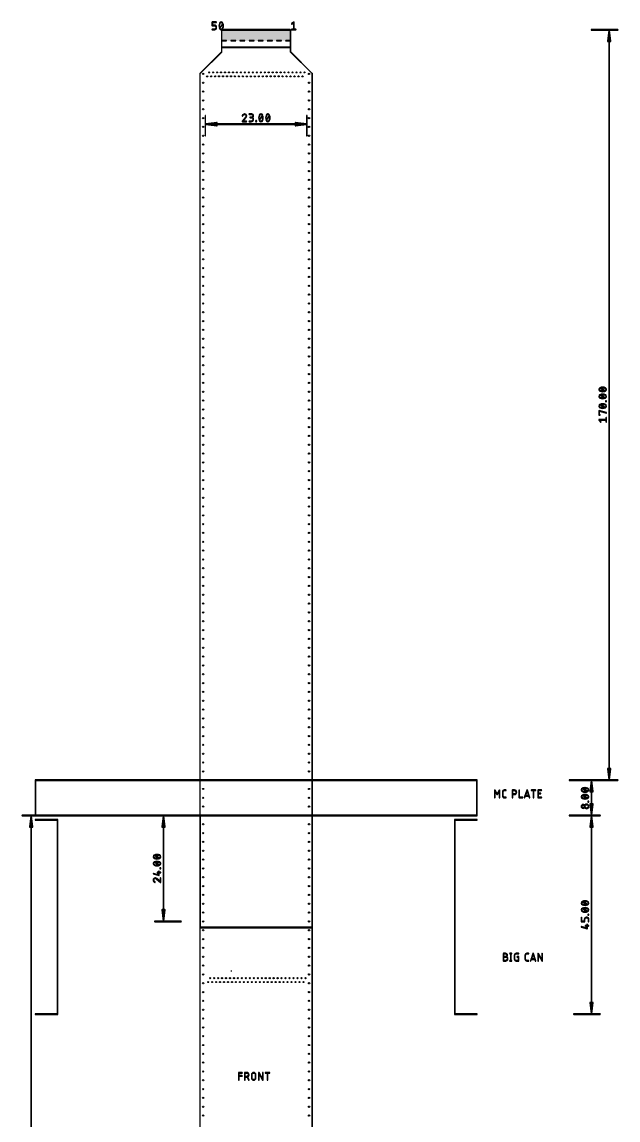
# Model space of a CAD drawing. Extents: x -53 to 82, y -45 to 580.
# Drawn here: x -53.1 to 82, y 331 to 579.8 of the extents above; entities that cross this region are included whole.
import ezdxf

# ---------------------------------------------------------------- set-up
doc = ezdxf.new("R2010")
doc.units = 0
doc.header["$MEASUREMENT"] = 0
doc.layers.get('0').update_dxf_attribs({"linetype": 'CONTINUOUS'})
for name, color, linetype in [('19', 53, 'CONTINUOUS'), ('20', 31, 'CONTINUOUS'), ('23', 53, 'CONTINUOUS'), ('29', 253, 'CONTINUOUS'), ('44', 253, 'CONTINUOUS'), ('49', 253, 'CONTINUOUS')]:
    doc.layers.add(name, color=color, linetype=linetype)

# ---------------------------------------------------------------- blocks, each defined once
blk = doc.blocks.new('RECT')
blk.add_solid([(-0.5, -0.5), (0.5, -0.5), (-0.5, 0.5), (0.5, 0.5)])

msp = doc.modelspace()

# ---------------------------------------------------------------- linework, layer by layer
at = {"layer": '19'}
msp.add_line((-5.625, 364.9), (-5.625, 364.65), dxfattribs=at)
at = {"layer": '20'}
for points in [[(-7.7641, 577.8641), (-7.6641, 577.9641, 1), (-7.7359, 578.0359), (-7.8359, 577.9359, 1)], [(-7.7, 577.8892, 1), (-7.7, 577.9908, 0.4142), (-7.8508, 577.84, 1), (-7.7492, 577.84, -0.4142)], [(-7.7492, 573), (-7.7492, 577.9, 1), (-7.8508, 577.9), (-7.8508, 573, 1)], [(-7.7492, 574.04), (-7.7492, 577.84, 1), (-7.8508, 577.84), (-7.8508, 574.04, 1)], [(-7.7, 577.9492), (7.7, 577.9492, 1), (7.7, 578.0508), (-7.7, 578.0508, 1)], [(-7.7, 577.8892), (7.7, 577.8892, 1), (7.7, 577.9908), (-7.7, 577.9908, 1)], [(7.6641, 577.9641), (7.7641, 577.8641, 1), (7.8359, 577.9359), (7.7359, 578.0359, 1)], [(7.7492, 577.84, 1), (7.8508, 577.84, 0.4142), (7.7, 577.9908, 1), (7.7, 577.8892, -0.4142)], [(7.7492, 577.9), (7.7492, 573, 1), (7.8508, 573), (7.8508, 577.9, 1)], [(7.7492, 577.84), (7.7492, 574.04, 1), (7.8508, 574.04), (7.8508, 577.84, 1)], [(-7.8359, 573.0359), (-12.7359, 568.1359, 1), (-12.6641, 568.0641), (-7.7641, 572.9641, 1)], [(7.7641, 572.9641), (12.6641, 568.0641, 1), (12.7359, 568.1359), (7.8359, 573.0359, 1)], [(-12.6492, 43), (-12.6492, 568.1, 1), (-12.7508, 568.1), (-12.7508, 43, 1)], [(12.6492, 568.1), (12.6492, 43, 1), (12.7508, 43), (12.7508, 568.1, 1)]]:
    msp.add_lwpolyline(points, format="xyb", close=True, dxfattribs=at)
at = {"layer": '23'}
msp.add_point((0, 577.94), dxfattribs=at)
at = {"layer": '44'}
for centre, radius in [((-12, 568), 0.15), ((-11.1, 567.45), 0.125), ((-10.65, 568.35), 0.125), ((-10.2, 567.45), 0.125), ((-9.75, 568.35), 0.125), ((-9.3, 567.45), 0.125), ((-8.85, 568.35), 0.125), ((-8.4, 567.45), 0.125), ((-7.95, 568.35), 0.125), ((-7.5, 567.45), 0.125), ((-7.05, 568.35), 0.125), ((-6.6, 567.45), 0.125), ((-6.15, 568.35), 0.125), ((-5.7, 567.45), 0.125), ((-5.25, 568.35), 0.125), ((-4.8, 567.45), 0.125), ((-4.35, 568.35), 0.125), ((-3.9, 567.45), 0.125), ((-3.45, 568.35), 0.125), ((-3, 567.45), 0.125), ((-2.55, 568.35), 0.125), ((-2.1, 567.45), 0.125), ((-1.65, 568.35), 0.125), ((-1.2, 567.45), 0.125), ((-0.75, 568.35), 0.125), ((-0.3, 567.45), 0.125), ((0.15, 568.35), 0.125), ((0.6, 567.45), 0.125), ((1.05, 568.35), 0.125), ((1.5, 567.45), 0.125), ((1.95, 568.35), 0.125), ((2.4, 567.45), 0.125), ((2.85, 568.35), 0.125), ((3.3, 567.45), 0.125), ((3.75, 568.35), 0.125), ((4.2, 567.45), 0.125), ((4.65, 568.35), 0.125), ((5.1, 567.45), 0.125), ((5.55, 568.35), 0.125), ((6, 567.45), 0.125), ((6.45, 568.35), 0.125), ((6.9, 567.45), 0.125), ((7.35, 568.35), 0.125), ((7.8, 567.45), 0.125), ((8.25, 568.35), 0.125), ((8.7, 567.45), 0.125), ((9.15, 568.35), 0.125), ((9.6, 567.45), 0.125), ((10.05, 568.35), 0.125), ((10.5, 567.45), 0.125), ((10.95, 568.35), 0.125), ((12, 568), 0.15), ((-12, 566), 0.15), ((12, 566), 0.15), ((-12, 564), 0.15), ((12, 564), 0.15), ((-12, 562), 0.15), ((-12, 560), 0.15), ((12, 562), 0.15), ((12, 560), 0.15), ((-12, 558), 0.15), ((12, 558), 0.15), ((-12, 556), 0.15), ((12, 556), 0.15), ((-12, 554), 0.15), ((12, 554), 0.15), ((-12, 552), 0.15), ((-12, 550), 0.15), ((12, 552), 0.15), ((12, 550), 0.15), ((-12, 548), 0.15), ((12, 548), 0.15), ((-12, 546), 0.15), ((12, 546), 0.15), ((-12, 544), 0.15), ((12, 544), 0.15), ((-12, 542), 0.15), ((-12, 540), 0.15), ((12, 542), 0.15), ((12, 540), 0.15), ((-12, 538), 0.15), ((12, 538), 0.15), ((-12, 536), 0.15), ((12, 536), 0.15), ((-12, 534), 0.15), ((12, 534), 0.15), ((-12, 532), 0.15), ((-12, 530), 0.15), ((12, 532), 0.15), ((12, 530), 0.15), ((-12, 528), 0.15), ((12, 528), 0.15), ((-12, 526), 0.15), ((12, 526), 0.15), ((-12, 524), 0.15), ((12, 524), 0.15), ((-12, 522), 0.15), ((-12, 520), 0.15), ((12, 522), 0.15), ((12, 520), 0.15), ((-12, 518), 0.15), ((12, 518), 0.15), ((-12, 516), 0.15), ((12, 516), 0.15), ((-12, 514), 0.15), ((12, 514), 0.15), ((-12, 512), 0.15), ((-12, 510), 0.15), ((12, 512), 0.15), ((12, 510), 0.15), ((-12, 508), 0.15), ((12, 508), 0.15), ((-12, 506), 0.15), ((12, 506), 0.15), ((-12, 504), 0.15), ((12, 504), 0.15), ((-12, 502), 0.15), ((-12, 500), 0.15), ((12, 502), 0.15), ((12, 500), 0.15), ((-12, 498), 0.15), ((12, 498), 0.15), ((-12, 496), 0.15), ((12, 496), 0.15), ((-12, 494), 0.15), ((12, 494), 0.15), ((-12, 492), 0.15), ((-12, 490), 0.15), ((12, 492), 0.15), ((12, 490), 0.15), ((-12, 488), 0.15), ((12, 488), 0.15), ((-12, 486), 0.15), ((12, 486), 0.15), ((-12, 484), 0.15), ((12, 484), 0.15), ((-12, 482), 0.15), ((-12, 480), 0.15), ((12, 482), 0.15), ((12, 480), 0.15), ((-12, 478), 0.15), ((12, 478), 0.15), ((-12, 476), 0.15), ((12, 476), 0.15), ((-12, 474), 0.15), ((12, 474), 0.15), ((-12, 472), 0.15), ((12, 472), 0.15), ((-12, 470), 0.15), ((-12, 468), 0.15), ((12, 470), 0.15), ((12, 468), 0.15), ((-12, 466), 0.15), ((12, 466), 0.15), ((-12, 464), 0.15), ((12, 464), 0.15), ((-12, 462), 0.15), ((12, 462), 0.15), ((-12, 460), 0.15), ((-12, 458), 0.15), ((12, 460), 0.15), ((12, 458), 0.15), ((-12, 456), 0.15), ((12, 456), 0.15), ((-12, 454), 0.15), ((12, 454), 0.15), ((-12, 452), 0.15), ((12, 452), 0.15), ((-12, 450), 0.15), ((-12, 448), 0.15), ((12, 450), 0.15), ((12, 448), 0.15), ((-12, 446), 0.15), ((12, 446), 0.15), ((-12, 444), 0.15), ((12, 444), 0.15), ((-12, 442), 0.15), ((12, 442), 0.15), ((-12, 440), 0.15), ((-12, 438), 0.15), ((12, 440), 0.15), ((12, 438), 0.15), ((-12, 436), 0.15), ((12, 436), 0.15), ((-12, 434), 0.15), ((12, 434), 0.15), ((-12, 432), 0.15), ((12, 432), 0.15), ((-12, 430), 0.15), ((-12, 428), 0.15), ((12, 430), 0.15), ((12, 428), 0.15), ((-12, 426), 0.15), ((12, 426), 0.15), ((-12, 424), 0.15), ((12, 424), 0.15), ((-12, 422), 0.15), ((12, 422), 0.15), ((-12, 420), 0.15), ((-12, 418), 0.15), ((12, 420), 0.15), ((12, 418), 0.15), ((-12, 416), 0.15), ((12, 416), 0.15), ((-12, 414), 0.15), ((12, 414), 0.15), ((-12, 412), 0.15), ((12, 412), 0.15), ((-12, 410), 0.15), ((-12, 408), 0.15), ((12, 410), 0.15), ((12, 408), 0.15), ((-12, 406), 0.15), ((12, 406), 0.15), ((-12, 404), 0.15), ((12, 404), 0.15), ((-12, 402), 0.15), ((12, 402), 0.15), ((-12, 400), 0.15), ((-12, 398), 0.15), ((12, 400), 0.15), ((12, 398), 0.15), ((-12, 396), 0.15), ((12, 396), 0.15), ((-12, 394), 0.15), ((12, 394), 0.15), ((-12, 392), 0.15), ((12, 392), 0.15), ((-12, 390), 0.15), ((-12, 388), 0.15), ((12, 390), 0.15), ((12, 388), 0.15), ((-12, 386), 0.15), ((12, 386), 0.15), ((-12, 384), 0.15), ((12, 384), 0.15), ((-12, 382), 0.15), ((12, 382), 0.15), ((-12, 380), 0.15), ((-12, 378), 0.15), ((12, 380), 0.15), ((12, 378), 0.15), ((-12, 376), 0.15), ((12, 376), 0.15), ((-12, 374), 0.15), ((12, 374), 0.15), ((-12, 372), 0.15), ((12, 372), 0.15), ((-12, 370), 0.15), ((12, 370), 0.15), ((-12, 368), 0.15), ((-12, 366), 0.15), ((12, 368), 0.15), ((12, 366), 0.15), ((-12, 364), 0.15), ((-10.425, 363.15), 0.125), ((-9.525, 363.15), 0.125), ((-8.625, 363.15), 0.125), ((-7.725, 363.15), 0.125), ((-6.825, 363.15), 0.125), ((-5.925, 363.15), 0.125), ((-5.025, 363.15), 0.125), ((-4.125, 363.15), 0.125), ((-3.225, 363.15), 0.125), ((-2.325, 363.15), 0.125), ((-1.425, 363.15), 0.125), ((-0.525, 363.15), 0.125), ((0.375, 363.15), 0.125), ((1.275, 363.15), 0.125), ((2.175, 363.15), 0.125), ((3.075, 363.15), 0.125), ((3.975, 363.15), 0.125), ((4.875, 363.15), 0.125), ((5.775, 363.15), 0.125), ((6.675, 363.15), 0.125), ((7.575, 363.15), 0.125), ((8.475, 363.15), 0.125), ((9.375, 363.15), 0.125), ((10.275, 363.15), 0.125), ((11.175, 363.15), 0.125), ((12, 364), 0.15), ((-12, 362), 0.15), ((-10.875, 362.25), 0.125), ((-9.975, 362.25), 0.125), ((-9.075, 362.25), 0.125), ((-8.175, 362.25), 0.125), ((-7.275, 362.25), 0.125), ((-6.375, 362.25), 0.125), ((-5.475, 362.25), 0.125), ((-4.575, 362.25), 0.125), ((-3.675, 362.25), 0.125), ((-2.775, 362.25), 0.125), ((-1.875, 362.25), 0.125), ((-0.975, 362.25), 0.125), ((-0.075, 362.25), 0.125), ((0.825, 362.25), 0.125), ((1.725, 362.25), 0.125), ((2.625, 362.25), 0.125), ((3.525, 362.25), 0.125), ((4.425, 362.25), 0.125), ((5.325, 362.25), 0.125), ((6.225, 362.25), 0.125), ((7.125, 362.25), 0.125), ((8.025, 362.25), 0.125), ((8.925, 362.25), 0.125), ((9.825, 362.25), 0.125), ((10.725, 362.25), 0.125), ((12, 362), 0.15), ((-12, 360), 0.15), ((12, 360), 0.15), ((-12, 358), 0.15), ((-12, 356), 0.15), ((12, 358), 0.15), ((12, 356), 0.15), ((-12, 354), 0.15), ((12, 354), 0.15), ((-12, 352), 0.15), ((12, 352), 0.15), ((-12, 350), 0.15), ((12, 350), 0.15), ((-12, 348), 0.15), ((-12, 346), 0.15), ((12, 348), 0.15), ((12, 346), 0.15), ((-12, 344), 0.15), ((12, 344), 0.15), ((-12, 342), 0.15), ((12, 342), 0.15), ((-12, 340), 0.15), ((12, 340), 0.15), ((-12, 338), 0.15), ((-12, 336), 0.15), ((12, 338), 0.15), ((12, 336), 0.15), ((-12, 334), 0.15), ((12, 334), 0.15), ((-12, 332), 0.15), ((12, 332), 0.15)]:
    msp.add_circle(centre, radius, dxfattribs=at)
at = {"layer": '49'}
for points in [[(-9.8476, 578.9793), (-9.8476, 579.7018, 1), (-10, 579.7018), (-10, 578.9793, 1)], [(-9.9238, 579.6256), (-9.0207, 579.6256, 1), (-9.0207, 579.778), (-9.9238, 579.778, 1)], [(-7.9091, 579.6256, 1), (-7.9091, 579.778, 0.3205), (-8.2973, 579.5007, 1), (-8.1531, 579.4513, -0.3205)], [(-7.6651, 579.4513, 1), (-7.521, 579.5007, 0.3205), (-7.9091, 579.778, 1), (-7.9091, 579.6256, -0.3205)], [(8.1238, 579.2811), (8.5754, 579.6423, 1), (8.4802, 579.7613), (8.0286, 579.4001, 1)], [(8.4516, 579.7018), (8.4516, 578.0762, 1), (8.604, 578.0762), (8.604, 579.7018, 1)], [(-9.3819, 579.0555), (-9.9238, 579.0555, 1), (-9.9238, 578.9031), (-9.3819, 578.9031, 1)], [(-9.9238, 578), (-9.3819, 578, 1), (-9.3819, 578.1524), (-9.9238, 578.1524, 1)], [(-9.0969, 578.6181, 1), (-8.9445, 578.6181, 0.4142), (-9.3819, 579.0555, 1), (-9.3819, 578.9031, -0.4142)], [(-9.3819, 578.1524, 1), (-9.3819, 578, 0.4142), (-8.9445, 578.4374, 1), (-9.0969, 578.4374, -0.4142)], [(-8.9445, 578.4374), (-8.9445, 578.6181, 1), (-9.0969, 578.6181), (-9.0969, 578.4374, 1)], [(-8.1567, 579.4426, 1), (-8.2937, 579.5094, 0.1139), (-8.4369, 578.889, 1), (-8.2845, 578.889, -0.1139)], [(-8.2845, 578.889, 1), (-8.4369, 578.889, 0.1139), (-8.2937, 578.2686, 1), (-8.1567, 578.3354, -0.1139)], [(-8.2109, 578.3898), (-7.4884, 579.293, 1), (-7.6074, 579.3882), (-8.3299, 578.485, 1)], [(-8.1531, 578.3267, 1), (-8.2973, 578.2773, 0.3205), (-7.9091, 578, 1), (-7.9091, 578.1524, -0.3205)], [(-7.9091, 578.1524, 1), (-7.9091, 578, 0.3205), (-7.521, 578.2773, 1), (-7.6651, 578.3267, -0.3205)], [(-7.5338, 578.889, 1), (-7.3814, 578.889, 0.1139), (-7.5245, 579.5094, 1), (-7.6615, 579.4426, -0.1139)], [(-7.6615, 578.3354, 1), (-7.5245, 578.2686, 0.1139), (-7.3814, 578.889, 1), (-7.5338, 578.889, -0.1139)], [(8.0762, 578), (8.9793, 578, 1), (8.9793, 578.1524), (8.0762, 578.1524, 1)], [(76, 577.935), (81.95, 577.935, 1), (81.95, 578.065), (76, 578.065, 1)], [(79.9355, 577.9431), (79.6163, 575.4081, 1), (79.7453, 575.3919), (80.0645, 577.9269, 1)], [(79.9353, 577.9416), (79.6753, 575.4066, 1), (79.8047, 575.3934), (80.0647, 577.9284, 1)], [(79.9351, 577.9383), (79.8051, 575.4033, 1), (79.9349, 575.3967), (80.0649, 577.9317, 1)], [(80.065, 408.065), (80.065, 577.935, 1), (79.935, 577.935), (79.935, 408.065, 1)], [(80.3837, 575.4081), (80.0645, 577.9431, 1), (79.9355, 577.9269), (80.2547, 575.3919, 1)], [(80.1949, 575.4033), (80.0649, 577.9383, 1), (79.9351, 577.9317), (80.0651, 575.3967, 1)], [(80.3247, 575.4066), (80.0647, 577.9416, 1), (79.9353, 577.9284), (80.1953, 575.3934, 1)], [(-7.8381, 576.04), (-7.8381, 575.54, 1), (-7.7619, 575.54), (-7.7619, 576.04, 1)], [(-6.725, 575.5781), (-7.8, 575.5781, 1), (-7.8, 575.5019), (-6.725, 575.5019, 1)], [(-4.65, 575.5781), (-5.725, 575.5781, 1), (-5.725, 575.5019), (-4.65, 575.5019, 1)], [(-2.575, 575.5781), (-3.65, 575.5781, 1), (-3.65, 575.5019), (-2.575, 575.5019, 1)], [(-0.5, 575.5781), (-1.575, 575.5781, 1), (-1.575, 575.5019), (-0.5, 575.5019, 1)], [(1.575, 575.5781), (0.5, 575.5781, 1), (0.5, 575.5019), (1.575, 575.5019, 1)], [(3.65, 575.5781), (2.575, 575.5781, 1), (2.575, 575.5019), (3.65, 575.5019, 1)], [(5.725, 575.5781), (4.65, 575.5781, 1), (4.65, 575.5019), (5.725, 575.5019, 1)], [(7.8, 575.5781), (6.725, 575.5781, 1), (6.725, 575.5019), (7.8, 575.5019, 1)], [(79.6808, 575.335), (80.3192, 575.335, 1), (80.3192, 575.465), (79.6808, 575.465, 1)], [(-7.8, 574.0019), (7.8, 574.0019, 1), (7.8, 574.0781), (-7.8, 574.0781, 1)], [(-11.435, 556), (-11.435, 558.55, 1), (-11.565, 558.55), (-11.565, 556, 1)], [(-2.6092, 558.8001, 1), (-2.6092, 558.9525, 0.3252), (-3.1784, 558.5385, 1), (-3.0334, 558.4916, -0.3252)], [(-2.3963, 558.2032), (-3.1639, 557.3001, 1), (-3.0478, 557.2013), (-2.2802, 558.1045, 1)], [(-3.1059, 557.1745), (-2.2028, 557.1745, 1), (-2.2028, 557.3269), (-3.1059, 557.3269, 1)], [(-2.279, 558.4699, 1), (-2.1266, 558.4699, 0.4142), (-2.6092, 558.9525, 1), (-2.6092, 558.8001, -0.4142)], [(-2.3908, 558.209, 1), (-2.2857, 558.0986, 0.2053), (-2.1266, 558.4699, 1), (-2.279, 558.4699, -0.2053)], [(-1.5428, 558.8001), (-1.0009, 558.8001, 1), (-1.0009, 558.9525), (-1.5428, 558.9525, 1)], [(-1.5428, 557.1745), (-1.0912, 557.1745, 1), (-1.0912, 557.3269), (-1.5428, 557.3269, 1)], [(-1.0009, 558.23), (-1.3621, 558.23, 1), (-1.3621, 558.0776), (-1.0009, 558.0776, 1)], [(-1.0912, 557.3269, 1), (-1.0912, 557.1745, 1), (-1.0912, 558.23, 1), (-1.0912, 558.0776, -1)], [(-1.0009, 558.23, 1), (-1.0009, 558.0776, 1), (-1.0009, 558.9525, 1), (-1.0009, 558.8001, -1)], [(0.034, 557.2507), (0.034, 557.341, 1), (-0.1184, 557.341), (-0.1184, 557.2507, 1)], [(-0.0422, 557.2648), (0.0481, 557.2648, 1), (0.0481, 557.4172), (-0.0422, 557.4172, 1)], [(0.0481, 557.3269), (-0.0422, 557.3269, 1), (-0.0422, 557.1745), (0.0481, 557.1745, 1)], [(-0.0281, 557.341), (-0.0281, 557.2507, 1), (0.1243, 557.2507), (0.1243, 557.341, 1)], [(0.8496, 558.6171, 1), (0.7126, 558.6839, 0.1139), (0.5694, 558.0635, 1), (0.7218, 558.0635, -0.1139)], [(0.7218, 558.0635, 1), (0.5694, 558.0635, 0.1139), (0.7126, 557.4431, 1), (0.8496, 557.5099, -0.1139)], [(0.7954, 557.5643), (1.5179, 558.4675, 1), (1.3989, 558.5627), (0.6764, 557.6595, 1)], [(1.0972, 558.8001, 1), (1.0972, 558.9525, 0.3205), (0.709, 558.6752, 1), (0.8532, 558.6258, -0.3205)], [(0.8532, 557.5012, 1), (0.709, 557.4518, 0.3205), (1.0972, 557.1745, 1), (1.0972, 557.3269, -0.3205)], [(1.3412, 558.6258, 1), (1.4853, 558.6752, 0.3205), (1.0972, 558.9525, 1), (1.0972, 558.8001, -0.3205)], [(1.0972, 557.3269, 1), (1.0972, 557.1745, 0.3205), (1.4853, 557.4518, 1), (1.3412, 557.5012, -0.3205)], [(1.4725, 558.0635, 1), (1.6249, 558.0635, 0.1139), (1.4818, 558.6839, 1), (1.3448, 558.6171, -0.1139)], [(1.3448, 557.5099, 1), (1.4818, 557.4431, 0.1139), (1.6249, 558.0635, 1), (1.4725, 558.0635, -0.1139)], [(2.4127, 558.6171, 1), (2.2757, 558.6839, 0.1139), (2.1325, 558.0635, 1), (2.2849, 558.0635, -0.1139)], [(2.2849, 558.0635, 1), (2.1325, 558.0635, 0.1139), (2.2757, 557.4431, 1), (2.4127, 557.5099, -0.1139)], [(2.3586, 557.5643), (3.081, 558.4675, 1), (2.962, 558.5627), (2.2395, 557.6595, 1)], [(2.6603, 558.8001, 1), (2.6603, 558.9525, 0.3205), (2.2721, 558.6752, 1), (2.4163, 558.6258, -0.3205)], [(2.4163, 557.5012, 1), (2.2721, 557.4518, 0.3205), (2.6603, 557.1745, 1), (2.6603, 557.3269, -0.3205)], [(2.9043, 558.6258, 1), (3.0485, 558.6752, 0.3205), (2.6603, 558.9525, 1), (2.6603, 558.8001, -0.3205)], [(2.6603, 557.3269, 1), (2.6603, 557.1745, 0.3205), (3.0485, 557.4518, 1), (2.9043, 557.5012, -0.3205)], [(3.0357, 558.0635, 1), (3.188, 558.0635, 0.1139), (3.0449, 558.6839, 1), (2.9079, 558.6171, -0.1139)], [(2.9079, 557.5099, 1), (3.0449, 557.4431, 0.1139), (3.188, 558.0635, 1), (3.0357, 558.0635, -0.1139)], [(11.565, 556), (11.565, 558.55, 1), (11.435, 558.55), (11.435, 556, 1)], [(-11.5508, 556), (-11.5508, 554, 1), (-11.4492, 554), (-11.4492, 556, 1)], [(-11.4269, 556.5355), (-8.8919, 556.8547, 1), (-8.9081, 556.9837), (-11.4431, 556.6645, 1)], [(-11.4284, 556.5353), (-8.8934, 556.7953, 1), (-8.9066, 556.9247), (-11.4416, 556.6647, 1)], [(-11.4317, 556.5351), (-8.8967, 556.6651, 1), (-8.9033, 556.7949), (-11.4383, 556.6649, 1)], [(-11.435, 556.535), (11.435, 556.535, 1), (11.435, 556.665), (-11.435, 556.665, 1)], [(-8.8919, 556.3453), (-11.4269, 556.6645, 1), (-11.4431, 556.5355), (-8.9081, 556.2163, 1)], [(-8.8967, 556.5349), (-11.4317, 556.6649, 1), (-11.4383, 556.5351), (-8.9033, 556.4051, 1)], [(-8.8934, 556.4047), (-11.4284, 556.6647, 1), (-11.4416, 556.5353), (-8.9066, 556.2753, 1)], [(-8.965, 556.9192), (-8.965, 556.2808, 1), (-8.835, 556.2808), (-8.835, 556.9192, 1)], [(11.4431, 556.6645), (8.9081, 556.9837, 1), (8.8919, 556.8547), (11.4269, 556.5355, 1)], [(8.835, 556.9192), (8.835, 556.2808, 1), (8.965, 556.2808), (8.965, 556.9192, 1)], [(11.4416, 556.6647), (8.9066, 556.9247, 1), (8.8934, 556.7953), (11.4284, 556.5353, 1)], [(11.4383, 556.6649), (8.9033, 556.7949, 1), (8.8967, 556.6651), (11.4317, 556.5351, 1)], [(8.9081, 556.2163), (11.4431, 556.5355, 1), (11.4269, 556.6645), (8.8919, 556.3453, 1)], [(8.9033, 556.4051), (11.4383, 556.5351, 1), (11.4317, 556.6649), (8.8967, 556.5349, 1)], [(8.9066, 556.2753), (11.4416, 556.5353, 1), (11.4284, 556.6647), (8.8934, 556.4047, 1)], [(11.4492, 556), (11.4492, 554, 1), (11.5508, 554), (11.5508, 556, 1)], [(77.9742, 496.7578, 1), (77.9248, 496.902, 0.3205), (77.6475, 496.5138, 1), (77.7999, 496.5138, -0.3205)], [(77.7999, 496.5138, 1), (77.6475, 496.5138, 0.3205), (77.9248, 496.1256, 1), (77.9742, 496.2698, -0.3205)], [(77.9742, 495.1947, 1), (77.9248, 495.3389, 0.3205), (77.6475, 494.9507, 1), (77.7999, 494.9507, -0.3205)], [(78.5365, 496.8892, 1), (78.5365, 497.0416, 0.1139), (77.9161, 496.8984, 1), (77.9829, 496.7614, -0.1139)], [(77.9829, 496.2662, 1), (77.9161, 496.1292, 0.1139), (78.5365, 495.9861, 1), (78.5365, 496.1385, -0.1139)], [(78.5365, 495.326, 1), (78.5365, 495.4784, 0.1139), (77.9161, 495.3353, 1), (77.9829, 495.1983, -0.1139)], [(79.0357, 496.2121), (78.1325, 496.9346, 1), (78.0373, 496.8156), (78.9405, 496.0931, 1)], [(79.0357, 494.6489), (78.1325, 495.3714, 1), (78.0373, 495.2524), (78.9405, 494.5299, 1)], [(79.0901, 496.7614, 1), (79.1569, 496.8984, 0.1139), (78.5365, 497.0416, 1), (78.5365, 496.8892, -0.1139)], [(78.5365, 496.1385, 1), (78.5365, 495.9861, 0.1139), (79.1569, 496.1292, 1), (79.0901, 496.2662, -0.1139)], [(79.0901, 495.1983, 1), (79.1569, 495.3353, 0.1139), (78.5365, 495.4784, 1), (78.5365, 495.326, -0.1139)], [(79.2731, 496.5138, 1), (79.4255, 496.5138, 0.3205), (79.1482, 496.902, 1), (79.0988, 496.7578, -0.3205)], [(79.0988, 496.2698, 1), (79.1482, 496.1256, 0.3205), (79.4255, 496.5138, 1), (79.2731, 496.5138, -0.3205)], [(79.2731, 494.9507, 1), (79.4255, 494.9507, 0.3205), (79.1482, 495.3389, 1), (79.0988, 495.1947, -0.3205)], [(77.7999, 494.9507, 1), (77.6475, 494.9507, 0.3205), (77.9248, 494.5625, 1), (77.9742, 494.7067, -0.3205)], [(77.9742, 493.0063, 1), (77.9248, 493.1505, 0.3205), (77.6475, 492.7623, 1), (77.7999, 492.7623, -0.3205)], [(77.7999, 492.7623, 1), (77.6475, 492.7623, 0.3205), (77.9248, 492.3741, 1), (77.9742, 492.5183, -0.3205)], [(77.9829, 494.7031, 1), (77.9161, 494.5661, 0.1139), (78.5365, 494.4229, 1), (78.5365, 494.5753, -0.1139)], [(78.5365, 493.1377, 1), (78.5365, 493.2901, 0.1139), (77.9161, 493.1469, 1), (77.9829, 493.0099, -0.1139)], [(79.0357, 492.4606), (78.1325, 493.1831, 1), (78.0373, 493.0641), (78.9405, 492.3416, 1)], [(78.5365, 494.5753, 1), (78.5365, 494.4229, 0.1139), (79.1569, 494.5661, 1), (79.0901, 494.7031, -0.1139)], [(79.0901, 493.0099, 1), (79.1569, 493.1469, 0.1139), (78.5365, 493.2901, 1), (78.5365, 493.1377, -0.1139)], [(79.0988, 494.7067, 1), (79.1482, 494.5625, 0.3205), (79.4255, 494.9507, 1), (79.2731, 494.9507, -0.3205)], [(79.2731, 492.7623, 1), (79.4255, 492.7623, 0.3205), (79.1482, 493.1505, 1), (79.0988, 493.0063, -0.3205)], [(79.0988, 492.5183, 1), (79.1482, 492.3741, 0.3205), (79.4255, 492.7623, 1), (79.2731, 492.7623, -0.3205)], [(79.3352, 493.8113), (79.3352, 493.9017, 1), (79.1828, 493.9017), (79.1828, 493.8113, 1)], [(79.259, 493.8255), (79.3493, 493.8255, 1), (79.3493, 493.9779), (79.259, 493.9779, 1)], [(79.3493, 493.8875), (79.259, 493.8875, 1), (79.259, 493.7351), (79.3493, 493.7351, 1)], [(79.2731, 493.9017), (79.2731, 493.8113, 1), (79.4255, 493.8113), (79.4255, 493.9017, 1)], [(77.7999, 490.7476), (77.7999, 491.6508, 1), (77.6475, 491.6508), (77.6475, 490.7476, 1)], [(77.7033, 491.5773), (79.3289, 491.1258, 1), (79.3697, 491.2726), (77.7441, 491.7242, 1)], [(77.9043, 490.8238), (77.7237, 490.8238, 1), (77.7237, 490.6714), (77.9043, 490.6714, 1)], [(77.9829, 492.5147, 1), (77.9161, 492.3777, 0.1139), (78.5365, 492.2346, 1), (78.5365, 492.387, -0.1139)], [(78.5365, 492.387, 1), (78.5365, 492.2346, 0.1139), (79.1569, 492.3777, 1), (79.0901, 492.5147, -0.1139)], [(79.4255, 489.1845), (79.4255, 490.0876, 1), (79.2731, 490.0876), (79.2731, 489.1845, 1)], [(78.1444, 489.2321), (77.7832, 489.6837, 1), (77.6642, 489.5885), (78.0254, 489.1369, 1)], [(77.7237, 489.5599), (79.3493, 489.5599, 1), (79.3493, 489.7123), (77.7237, 489.7123, 1)], [(80.0645, 408.0731), (79.7453, 410.6081, 1), (79.6163, 410.5919), (79.9355, 408.0569, 1)], [(79.6808, 410.535), (80.3192, 410.535, 1), (80.3192, 410.665), (79.6808, 410.665, 1)], [(80.0647, 408.0716), (79.8047, 410.6066, 1), (79.6753, 410.5934), (79.9353, 408.0584, 1)], [(80.0649, 408.0683), (79.9349, 410.6033, 1), (79.8051, 410.5967), (79.9351, 408.0617, 1)], [(80.2547, 410.6081), (79.9355, 408.0731, 1), (80.0645, 408.0569), (80.3837, 410.5919, 1)], [(80.0651, 410.6033), (79.9351, 408.0683, 1), (80.0649, 408.0617), (80.1949, 410.5967, 1)], [(80.1953, 410.6066), (79.9353, 408.0716, 1), (80.0647, 408.0584), (80.3247, 410.5934, 1)], [(-49.9238, 400), (-49.9238, 408, 1), (-50.0762, 408), (-50.0762, 400, 1)], [(-50, 407.9238), (50, 407.9238, 1), (50, 408.0762), (-50, 408.0762, 1)], [(49.9238, 408), (49.9238, 400, 1), (50.0762, 400), (50.0762, 408, 1)], [(71, 407.935), (77.95, 407.935, 1), (77.95, 408.065), (71, 408.065, 1)], [(75.9355, 407.9431), (75.6163, 405.4081, 1), (75.7453, 405.3919), (76.0645, 407.9269, 1)], [(75.9353, 407.9416), (75.6753, 405.4066, 1), (75.8047, 405.3934), (76.0647, 407.9284, 1)], [(75.9351, 407.9383), (75.8051, 405.4033, 1), (75.9349, 405.3967), (76.0649, 407.9317, 1)], [(76, 407.935), (81.95, 407.935, 1), (81.95, 408.065), (76, 408.065, 1)], [(75.935, 407.935), (75.935, 400.065, 1), (76.065, 400.065), (76.065, 407.935, 1)], [(76.3837, 405.4081), (76.0645, 407.9431, 1), (75.9355, 407.9269), (76.2547, 405.3919, 1)], [(76.1949, 405.4033), (76.0649, 407.9383, 1), (75.9351, 407.9317), (76.0651, 405.3967, 1)], [(76.3247, 405.4066), (76.0647, 407.9416, 1), (75.9353, 407.9284), (76.1953, 405.3934, 1)], [(54.1524, 404.0762), (54.1524, 405.7018, 1), (54, 405.7018), (54, 404.0762, 1)], [(54.0109, 405.6626), (54.5527, 404.7595, 1), (54.6834, 404.8379), (54.1415, 405.741, 1)], [(54.6834, 404.7595), (55.2253, 405.6626, 1), (55.0946, 405.741), (54.5527, 404.8379, 1)], [(55.0837, 405.7018), (55.0837, 404.0762, 1), (55.2361, 404.0762), (55.2361, 405.7018, 1)], [(56.2432, 405.6256, 1), (56.2432, 405.778, 0.4142), (55.8058, 405.3406, 1), (55.9582, 405.3406, -0.4142)], [(56.2432, 405.6256), (56.6045, 405.6256, 1), (56.6045, 405.778), (56.2432, 405.778, 1)], [(58.1716, 404.0762), (58.1716, 405.7018, 1), (58.0192, 405.7018), (58.0192, 404.0762, 1)], [(58.0954, 405.6256), (58.547, 405.6256, 1), (58.547, 405.778), (58.0954, 405.778, 1)], [(58.547, 404.8749, 1), (58.547, 404.7225, 1), (58.547, 405.778, 1), (58.547, 405.6256, -1)], [(59.5642, 405.7018), (59.5642, 404.0762, 1), (59.7166, 404.0762), (59.7166, 405.7018, 1)], [(60.922, 404.0521), (61.4639, 405.6777, 1), (61.3193, 405.7259), (60.7774, 404.1003, 1)], [(61.3193, 405.6777), (61.8612, 404.0521, 1), (62.0058, 404.1003), (61.4639, 405.7259, 1)], [(62.399, 405.6256), (63.3021, 405.6256, 1), (63.3021, 405.778), (62.399, 405.778, 1)], [(62.9267, 404.0762), (62.9267, 405.7018, 1), (62.7743, 405.7018), (62.7743, 404.0762, 1)], [(63.9892, 404.0762), (63.9892, 405.7018, 1), (63.8368, 405.7018), (63.8368, 404.0762, 1)], [(63.913, 405.6256), (64.6354, 405.6256, 1), (64.6354, 405.778), (63.913, 405.778, 1)], [(73.9742, 406.0463, 1), (73.9248, 406.1905, 0.3205), (73.6475, 405.8023, 1), (73.7999, 405.8023, -0.3205)], [(73.7999, 405.8023, 1), (73.6475, 405.8023, 0.3205), (73.9248, 405.4141, 1), (73.9742, 405.5583, -0.3205)], [(74.5365, 406.1777, 1), (74.5365, 406.3301, 0.1139), (73.9161, 406.1869, 1), (73.9829, 406.0499, -0.1139)], [(73.9829, 405.5547, 1), (73.9161, 405.4177, 0.1139), (74.5365, 405.2746, 1), (74.5365, 405.427, -0.1139)], [(75.0357, 405.5006), (74.1325, 406.2231, 1), (74.0373, 406.1041), (74.9405, 405.3816, 1)], [(75.0901, 406.0499, 1), (75.1569, 406.1869, 0.1139), (74.5365, 406.3301, 1), (74.5365, 406.1777, -0.1139)], [(74.5365, 405.427, 1), (74.5365, 405.2746, 0.1139), (75.1569, 405.4177, 1), (75.0901, 405.5547, -0.1139)], [(75.2731, 405.8023, 1), (75.4255, 405.8023, 0.3205), (75.1482, 406.1905, 1), (75.0988, 406.0463, -0.3205)], [(75.0988, 405.5583, 1), (75.1482, 405.4141, 0.3205), (75.4255, 405.8023, 1), (75.2731, 405.8023, -0.3205)], [(55.9582, 404.4374), (55.9582, 405.3406, 1), (55.8058, 405.3406), (55.8058, 404.4374, 1)], [(55.9582, 404.4374, 1), (55.8058, 404.4374, 0.4142), (56.2432, 404, 1), (56.2432, 404.1524, -0.4142)], [(56.6045, 404.1524), (56.2432, 404.1524, 1), (56.2432, 404), (56.6045, 404, 1)], [(58.547, 404.8749), (58.0954, 404.8749, 1), (58.0954, 404.7225), (58.547, 404.7225, 1)], [(59.6404, 404), (60.3629, 404, 1), (60.3629, 404.1524), (59.6404, 404.1524, 1)], [(61.798, 404.5588), (60.9852, 404.5588, 1), (60.9852, 404.4064), (61.798, 404.4064, 1)], [(63.913, 404.9031), (64.4548, 404.9031, 1), (64.4548, 405.0555), (63.913, 405.0555, 1)], [(64.6354, 404.1524), (63.913, 404.1524, 1), (63.913, 404), (64.6354, 404, 1)], [(73.9742, 404.4832, 1), (73.9248, 404.6274, 0.3205), (73.6475, 404.2392, 1), (73.7999, 404.2392, -0.3205)], [(73.7999, 404.2392, 1), (73.6475, 404.2392, 0.3205), (73.9248, 403.851, 1), (73.9742, 403.9952, -0.3205)], [(74.5365, 404.6146, 1), (74.5365, 404.7669, 0.1139), (73.9161, 404.6238, 1), (73.9829, 404.4868, -0.1139)], [(73.9829, 403.9916, 1), (73.9161, 403.8546, 0.1139), (74.5365, 403.7114, 1), (74.5365, 403.8638, -0.1139)], [(75.0357, 403.9375), (74.1325, 404.6599, 1), (74.0373, 404.5409), (74.9405, 403.8184, 1)], [(75.0901, 404.4868, 1), (75.1569, 404.6238, 0.1139), (74.5365, 404.767, 1), (74.5365, 404.6146, -0.1139)], [(74.5365, 403.8638, 1), (74.5365, 403.7114, 0.1139), (75.1569, 403.8546, 1), (75.0901, 403.9916, -0.1139)], [(75.2731, 404.2392, 1), (75.4255, 404.2392, 0.3205), (75.1482, 404.6274, 1), (75.0988, 404.4832, -0.3205)], [(75.0988, 403.9952, 1), (75.1482, 403.851, 0.3205), (75.4255, 404.2392, 1), (75.2731, 404.2392, -0.3205)], [(75.3352, 403.0999), (75.3352, 403.1902, 1), (75.1828, 403.1902), (75.1828, 403.0999, 1)], [(75.259, 403.114), (75.3493, 403.114, 1), (75.3493, 403.2664), (75.259, 403.2664, 1)], [(75.3493, 403.1761), (75.259, 403.1761, 1), (75.259, 403.0237), (75.3493, 403.0237, 1)], [(75.2731, 403.1902), (75.2731, 403.0999, 1), (75.4255, 403.0999), (75.4255, 403.1902, 1)], [(75.6808, 405.335), (76.3192, 405.335, 1), (76.3192, 405.465), (75.6808, 405.465, 1)], [(74.0849, 402.3359, 1), (74.0849, 402.4883, 1), (74.0849, 401.6134, 1), (74.0849, 401.7658, -1)], [(74.0849, 401.7658, 1), (74.0849, 401.6134, 1), (74.0849, 402.4883, 1), (74.0849, 402.3359, -1)], [(74.8977, 402.4262, 1), (74.8977, 402.5786, 1), (74.8977, 401.5231, 1), (74.8977, 401.6755, -1)], [(74.8977, 401.6755, 1), (74.8977, 401.5231, 1), (74.8977, 402.5786, 1), (74.8977, 402.4262, -1)], [(76.0645, 400.0731), (75.7453, 402.6081, 1), (75.6163, 402.5919), (75.9355, 400.0569, 1)], [(75.6808, 402.535), (76.3192, 402.535, 1), (76.3192, 402.665), (75.6808, 402.665, 1)], [(76.0647, 400.0716), (75.8047, 402.6066, 1), (75.6753, 402.5934), (75.9353, 400.0584, 1)], [(76.0649, 400.0683), (75.9349, 402.6033, 1), (75.8051, 402.5967), (75.9351, 400.0617, 1)], [(76.2547, 402.6081), (75.9355, 400.0731, 1), (76.0645, 400.0569), (76.3837, 402.5919, 1)], [(76.0651, 402.6033), (75.9351, 400.0683, 1), (76.0649, 400.0617), (76.1949, 402.5967, 1)], [(76.1953, 402.6066), (75.9353, 400.0716, 1), (76.0647, 400.0584), (76.3247, 402.5934, 1)], [(-53, 399.935), (-49.05, 399.935, 1), (-49.05, 400.065), (-53, 400.065, 1)], [(-51.0645, 399.9431), (-51.3837, 397.4081, 1), (-51.2547, 397.3919), (-50.9355, 399.9269, 1)], [(-51.0647, 399.9416), (-51.3247, 397.4066, 1), (-51.1953, 397.3934), (-50.9353, 399.9284, 1)], [(-51.0649, 399.9383), (-51.1949, 397.4033, 1), (-51.0651, 397.3967), (-50.9351, 399.9317, 1)], [(-51.065, 399.935), (-51.065, 0.065, 1), (-50.935, 0.065), (-50.935, 399.935, 1)], [(-50.6163, 397.4081), (-50.9355, 399.9431, 1), (-51.0645, 399.9269), (-50.7453, 397.3919, 1)], [(-50.8051, 397.4033), (-50.9351, 399.9383, 1), (-51.0649, 399.9317), (-50.9349, 397.3967, 1)], [(-50.6753, 397.4066), (-50.9353, 399.9416, 1), (-51.0647, 399.9284), (-50.8047, 397.3934, 1)], [(-50, 399.9238), (-12.7, 399.9238, 1), (-12.7, 400.0762), (-50, 400.0762, 1)], [(-50, 398.9238), (-45, 398.9238, 1), (-45, 399.0762), (-50, 399.0762, 1)], [(-45.0762, 399), (-45.0762, 355, 1), (-44.9238, 355), (-44.9238, 399, 1)], [(-17, 400.065), (-22.95, 400.065, 1), (-22.95, 399.935), (-17, 399.935, 1)], [(-21.0645, 399.9431), (-21.3837, 397.4081, 1), (-21.2547, 397.3919), (-20.9355, 399.9269, 1)], [(-21.0647, 399.9416), (-21.3247, 397.4066, 1), (-21.1953, 397.3934), (-20.9353, 399.9284, 1)], [(-21.0649, 399.9383), (-21.1949, 397.4033, 1), (-21.0651, 397.3967), (-20.9351, 399.9317, 1)], [(-20.935, 376.065), (-20.935, 399.935, 1), (-21.065, 399.935), (-21.065, 376.065, 1)], [(-20.6163, 397.4081), (-20.9355, 399.9431, 1), (-21.0645, 399.9269), (-20.7453, 397.3919, 1)], [(-20.8051, 397.4033), (-20.9351, 399.9383, 1), (-21.0649, 399.9317), (-20.9349, 397.3967, 1)], [(-20.6753, 397.4066), (-20.9353, 399.9416, 1), (-21.0647, 399.9284), (-20.8047, 397.3934, 1)], [(-12.7, 399.9238), (50, 399.9238, 1), (50, 400.0762), (-12.7, 400.0762, 1)], [(-12.7762, 400), (-12.7762, 374.6, 1), (-12.6238, 374.6), (-12.6238, 400, 1)], [(12.7762, 374.6), (12.7762, 400.1, 1), (12.6238, 400.1), (12.6238, 374.6, 1)], [(50, 399.0762), (45, 399.0762, 1), (45, 398.9238), (50, 398.9238, 1)], [(44.9238, 399), (44.9238, 355, 1), (45.0762, 355), (45.0762, 399, 1)], [(71, 399.935), (77.95, 399.935, 1), (77.95, 400.065), (71, 400.065, 1)], [(72, 399.935), (77.95, 399.935, 1), (77.95, 400.065), (72, 400.065, 1)], [(75.9355, 399.9431), (75.6163, 397.4081, 1), (75.7453, 397.3919), (76.0645, 399.9269, 1)], [(75.9353, 399.9416), (75.6753, 397.4066, 1), (75.8047, 397.3934), (76.0647, 399.9284, 1)], [(75.9351, 399.9383), (75.8051, 397.4033, 1), (75.9349, 397.3967), (76.0649, 399.9317, 1)], [(75.935, 399.935), (75.935, 355.065, 1), (76.065, 355.065), (76.065, 399.935, 1)], [(76.3837, 397.4081), (76.0645, 399.9431, 1), (75.9355, 399.9269), (76.2547, 397.3919, 1)], [(76.1949, 397.4033), (76.0649, 399.9383, 1), (75.9351, 399.9317), (76.0651, 397.3967, 1)], [(76.3247, 397.4066), (76.0647, 399.9416, 1), (75.9353, 399.9284), (76.1953, 397.3934, 1)], [(-51.3192, 397.335), (-50.6808, 397.335, 1), (-50.6808, 397.465), (-51.3192, 397.465, 1)], [(-21.3192, 397.335), (-20.6808, 397.335, 1), (-20.6808, 397.465), (-21.3192, 397.465, 1)], [(75.6808, 397.335), (76.3192, 397.335, 1), (76.3192, 397.465), (75.6808, 397.465, 1)], [(-23.0258, 390.9043, 1), (-23.0752, 391.0485, 0.3205), (-23.3525, 390.6603, 1), (-23.2001, 390.6603, -0.3205)], [(-23.2001, 390.6603, 1), (-23.3525, 390.6603, 0.3205), (-23.0752, 390.2721, 1), (-23.0258, 390.4163, -0.3205)], [(-22.4635, 391.0357, 1), (-22.4635, 391.188, 0.1139), (-23.0839, 391.0449, 1), (-23.0171, 390.9079, -0.1139)], [(-21.9643, 390.3586), (-22.8675, 391.081, 1), (-22.9627, 390.962), (-22.0595, 390.2395, 1)], [(-21.9099, 390.9079, 1), (-21.8431, 391.0449, 0.1139), (-22.4635, 391.188, 1), (-22.4635, 391.0357, -0.1139)], [(-21.7269, 390.6603, 1), (-21.5745, 390.6603, 0.3205), (-21.8518, 391.0485, 1), (-21.9012, 390.9043, -0.3205)], [(-21.9012, 390.4163, 1), (-21.8518, 390.2721, 0.3205), (-21.5745, 390.6603, 1), (-21.7269, 390.6603, -0.3205)], [(-23.0258, 389.3412, 1), (-23.0752, 389.4853, 0.3205), (-23.3525, 389.0972, 1), (-23.2001, 389.0972, -0.3205)], [(-23.2001, 389.0972, 1), (-23.3525, 389.0972, 0.3205), (-23.0752, 388.709, 1), (-23.0258, 388.8532, -0.3205)], [(-23.0171, 390.4127, 1), (-23.0839, 390.2757, 0.1139), (-22.4635, 390.1325, 1), (-22.4635, 390.2849, -0.1139)], [(-22.4635, 389.4725, 1), (-22.4635, 389.6249, 0.1139), (-23.0839, 389.4818, 1), (-23.0171, 389.3448, -0.1139)], [(-23.0171, 388.8496, 1), (-23.0839, 388.7126, 0.1139), (-22.4635, 388.5694, 1), (-22.4635, 388.7218, -0.1139)], [(-21.9643, 388.7954), (-22.8675, 389.5179, 1), (-22.9627, 389.3989), (-22.0595, 388.6764, 1)], [(-22.4635, 390.2849, 1), (-22.4635, 390.1325, 0.1139), (-21.8431, 390.2757, 1), (-21.9099, 390.4127, -0.1139)], [(-21.9099, 389.3448, 1), (-21.8431, 389.4818, 0.1139), (-22.4635, 389.6249, 1), (-22.4635, 389.4725, -0.1139)], [(-22.4635, 388.7218, 1), (-22.4635, 388.5694, 0.1139), (-21.8431, 388.7126, 1), (-21.9099, 388.8496, -0.1139)], [(-21.7269, 389.0972, 1), (-21.5745, 389.0972, 0.3205), (-21.8518, 389.4853, 1), (-21.9012, 389.3412, -0.3205)], [(-21.9012, 388.8532, 1), (-21.8518, 388.709, 0.3205), (-21.5745, 389.0972, 1), (-21.7269, 389.0972, -0.3205)], [(-21.6648, 387.9578), (-21.6648, 388.0481, 1), (-21.8172, 388.0481), (-21.8172, 387.9578, 1)], [(-21.741, 387.9719), (-21.6507, 387.9719, 1), (-21.6507, 388.1243), (-21.741, 388.1243, 1)], [(-21.7269, 388.0481), (-21.7269, 387.9578, 1), (-21.5745, 387.9578), (-21.5745, 388.0481, 1)], [(-23.2972, 386.7452), (-22.0329, 386.384, 1), (-21.991, 386.5305), (-23.2554, 386.8918, 1)], [(-22.8699, 385.721, 1), (-22.8699, 385.8734, 0.4142), (-23.3525, 385.3908, 1), (-23.2001, 385.3908, -0.4142)], [(-22.609, 385.6092, 1), (-22.4986, 385.7143, 0.2053), (-22.8699, 385.8734, 1), (-22.8699, 385.721, -0.2053)], [(-22.6032, 385.6037), (-21.7001, 384.8361, 1), (-21.6013, 384.9522), (-22.5045, 385.7198, 1)], [(-22.3732, 387.0132), (-21.6507, 387.0132, 1), (-21.6507, 387.1656), (-22.3732, 387.1656, 1)], [(-21.9357, 386.4573), (-21.9357, 387.3604, 1), (-22.0881, 387.3604), (-22.0881, 386.4573, 1)], [(-21.6507, 388.034), (-21.741, 388.034, 1), (-21.741, 387.8816), (-21.6507, 387.8816, 1)], [(-21.5745, 384.8941), (-21.5745, 385.7972, 1), (-21.7269, 385.7972), (-21.7269, 384.8941, 1)], [(-23.2001, 385.3908, 1), (-23.3525, 385.3908, 0.3252), (-22.9385, 384.8216, 1), (-22.8916, 384.9666, -0.3252)], [(74.5365, 380.5357, 1), (74.5365, 380.688, 0.1139), (73.9161, 380.5449, 1), (73.9829, 380.4079, -0.1139)], [(75.0901, 380.4079, 1), (75.1569, 380.5449, 0.1139), (74.5365, 380.688, 1), (74.5365, 380.5357, -0.1139)], [(-20.9355, 376.0731), (-21.2547, 378.6081, 1), (-21.3837, 378.5919), (-21.0645, 376.0569, 1)], [(-21.3192, 378.535), (-20.6808, 378.535, 1), (-20.6808, 378.665), (-21.3192, 378.665, 1)], [(-20.9353, 376.0716), (-21.1953, 378.6066, 1), (-21.3247, 378.5934), (-21.0647, 376.0584, 1)], [(-20.9351, 376.0683), (-21.0651, 378.6033, 1), (-21.1949, 378.5967), (-21.0649, 376.0617, 1)], [(-20.7453, 378.6081), (-21.0645, 376.0731, 1), (-20.9355, 376.0569), (-20.6163, 378.5919, 1)], [(-20.9349, 378.6033), (-21.0649, 376.0683, 1), (-20.9351, 376.0617), (-20.8051, 378.5967, 1)], [(-20.8047, 378.6066), (-21.0647, 376.0716, 1), (-20.9353, 376.0584), (-20.6753, 378.5934, 1)], [(73.9742, 380.4043, 1), (73.9248, 380.5485, 0.3205), (73.6475, 380.1603, 1), (73.7999, 380.1603, -0.3205)], [(73.7999, 380.1603, 1), (73.6475, 380.1603, 0.3205), (73.9248, 379.7721, 1), (73.9742, 379.9163, -0.3205)], [(73.9742, 378.8412, 1), (73.9248, 378.9853, 0.3205), (73.6475, 378.5972, 1), (73.7999, 378.5972, -0.3205)], [(73.7999, 378.5972, 1), (73.6475, 378.5972, 0.3205), (73.9248, 378.209, 1), (73.9742, 378.3532, -0.3205)], [(73.9829, 379.9127, 1), (73.9161, 379.7757, 0.1139), (74.5365, 379.6325, 1), (74.5365, 379.7849, -0.1139)], [(74.5365, 378.9725, 1), (74.5365, 379.1249, 0.1139), (73.9161, 378.9818, 1), (73.9829, 378.8448, -0.1139)], [(73.9829, 378.3496, 1), (73.9161, 378.2126, 0.1139), (74.5365, 378.0694, 1), (74.5365, 378.2218, -0.1139)], [(75.0357, 379.8586), (74.1325, 380.581, 1), (74.0373, 380.462), (74.9405, 379.7395, 1)], [(75.0357, 378.2954), (74.1325, 379.0179, 1), (74.0373, 378.8989), (74.9405, 378.1764, 1)], [(74.5365, 379.7849, 1), (74.5365, 379.6325, 0.1139), (75.1569, 379.7757, 1), (75.0901, 379.9127, -0.1139)], [(75.0901, 378.8448, 1), (75.1569, 378.9818, 0.1139), (74.5365, 379.1249, 1), (74.5365, 378.9725, -0.1139)], [(74.5365, 378.2218, 1), (74.5365, 378.0694, 0.1139), (75.1569, 378.2126, 1), (75.0901, 378.3496, -0.1139)], [(75.2731, 380.1603, 1), (75.4255, 380.1603, 0.3205), (75.1482, 380.5485, 1), (75.0988, 380.4043, -0.3205)], [(75.0988, 379.9163, 1), (75.1482, 379.7721, 0.3205), (75.4255, 380.1603, 1), (75.2731, 380.1603, -0.3205)], [(75.2731, 378.5972, 1), (75.4255, 378.5972, 0.3205), (75.1482, 378.9853, 1), (75.0988, 378.8412, -0.3205)], [(75.0988, 378.3532, 1), (75.1482, 378.209, 0.3205), (75.4255, 378.5972, 1), (75.2731, 378.5972, -0.3205)], [(-17, 376.065), (-22.95, 376.065, 1), (-22.95, 375.935), (-17, 375.935, 1)], [(73.7999, 375.9573), (73.7999, 376.8604, 1), (73.6475, 376.8604), (73.6475, 375.9573, 1)], [(74.4462, 376.0335), (73.7237, 376.0335, 1), (73.7237, 375.8811), (74.4462, 375.8811, 1)], [(74.8074, 376.7842, 1), (74.8074, 376.9366, 0.4142), (74.37, 376.4991, 1), (74.5224, 376.4991, -0.4142)], [(74.37, 376.4991), (74.37, 375.9573, 1), (74.5224, 375.9573), (74.5224, 376.4991, 1)], [(74.9881, 376.9366), (74.8074, 376.9366, 1), (74.8074, 376.7842), (74.9881, 376.7842, 1)], [(75.2731, 376.4991, 1), (75.4255, 376.4991, 0.4142), (74.9881, 376.9366, 1), (74.9881, 376.7842, -0.4142)], [(75.3352, 377.4578), (75.3352, 377.5481, 1), (75.1828, 377.5481), (75.1828, 377.4578, 1)], [(75.259, 377.4719), (75.3493, 377.4719, 1), (75.3493, 377.6243), (75.259, 377.6243, 1)], [(75.3493, 377.534), (75.259, 377.534, 1), (75.259, 377.3816), (75.3493, 377.3816, 1)], [(75.2731, 377.5481), (75.2731, 377.4578, 1), (75.4255, 377.4578), (75.4255, 377.5481, 1)], [(75.4255, 375.9573), (75.4255, 376.4991, 1), (75.2731, 376.4991), (75.2731, 375.9573, 1)], [(-12.7, 374.5238), (12.7, 374.5238, 1), (12.7, 374.6762), (-12.7, 374.6762, 1)], [(73.7028, 374.6821), (74.9671, 374.3209, 1), (75.009, 374.4674), (73.7446, 374.8286, 1)], [(74.6268, 374.9501), (75.3493, 374.9501, 1), (75.3493, 375.1025), (74.6268, 375.1025, 1)], [(75.0643, 374.3941), (75.0643, 375.2972, 1), (74.9119, 375.2972), (74.9119, 374.3941, 1)], [(56.1524, 367.0762), (56.1524, 368.7018, 1), (56, 368.7018), (56, 367.0762, 1)], [(56.0762, 368.6256), (56.5278, 368.6256, 1), (56.5278, 368.778), (56.0762, 368.778, 1)], [(56.5278, 368.0555, 1), (56.5278, 367.9031, 1), (56.5278, 368.778, 1), (56.5278, 368.6256, -1)], [(57.5244, 368.6256), (57.8857, 368.6256, 1), (57.8857, 368.778), (57.5244, 368.778, 1)], [(57.6288, 368.7018), (57.6288, 367.0762, 1), (57.7813, 367.0762), (57.7813, 368.7018, 1)], [(58.9173, 368.6256, 1), (58.9173, 368.778, 0.4142), (58.4799, 368.3406, 1), (58.6323, 368.3406, -0.4142)], [(58.6323, 367.4374), (58.6323, 368.3406, 1), (58.4799, 368.3406), (58.4799, 367.4374, 1)], [(58.9173, 368.6256), (59.4592, 368.6256, 1), (59.4592, 368.778), (58.9173, 368.778, 1)], [(61.3623, 368.6256, 1), (61.3623, 368.778, 0.4142), (60.9248, 368.3406, 1), (61.0772, 368.3406, -0.4142)], [(61.0772, 367.4374), (61.0772, 368.3406, 1), (60.9248, 368.3406), (60.9248, 367.4374, 1)], [(61.3623, 368.6256), (61.7235, 368.6256, 1), (61.7235, 368.778), (61.3623, 368.778, 1)], [(62.2896, 367.0521), (62.8314, 368.6777, 1), (62.6869, 368.7259), (62.145, 367.1003, 1)], [(62.6869, 368.6777), (63.2287, 367.0521, 1), (63.3733, 367.1003), (62.8314, 368.7259, 1)], [(63.999, 367.0762), (63.999, 368.7018, 1), (63.8466, 368.7018), (63.8466, 367.0762, 1)], [(63.8562, 368.6648), (64.7593, 367.0392, 1), (64.8925, 367.1132), (63.9894, 368.7388, 1)], [(64.9021, 367.0762), (64.9021, 368.7018, 1), (64.7497, 368.7018), (64.7497, 367.0762, 1)], [(56.0762, 367.9031), (56.5278, 367.9031, 1), (56.5278, 368.0555), (56.0762, 368.0555, 1)], [(56.5278, 367.1524), (56.0762, 367.1524, 1), (56.0762, 367), (56.5278, 367, 1)], [(56.5278, 367.1524, 1), (56.5278, 367, 1), (56.5278, 368.0555, 1), (56.5278, 367.9031, -1)], [(57.5244, 367), (57.8857, 367, 1), (57.8857, 367.1524), (57.5244, 367.1524, 1)], [(58.6323, 367.4374, 1), (58.4799, 367.4374, 0.4142), (58.9173, 367, 1), (58.9173, 367.1524, -0.4142)], [(59.4592, 367.1524), (58.9173, 367.1524, 1), (58.9173, 367), (59.4592, 367, 1)], [(59.1883, 367.9031), (59.4592, 367.9031, 1), (59.4592, 368.0555), (59.1883, 368.0555, 1)], [(59.383, 367.9793), (59.383, 367.0762, 1), (59.5354, 367.0762), (59.5354, 367.9793, 1)], [(61.0772, 367.4374, 1), (60.9248, 367.4374, 0.4142), (61.3623, 367, 1), (61.3623, 367.1524, -0.4142)], [(61.7235, 367.1524), (61.3623, 367.1524, 1), (61.3623, 367), (61.7235, 367, 1)], [(63.1655, 367.5588), (62.3527, 367.5588, 1), (62.3527, 367.4064), (63.1655, 367.4064, 1)], [(76.0645, 355.0731), (75.7453, 357.6081, 1), (75.6163, 357.5919), (75.9355, 355.0569, 1)], [(75.6808, 357.535), (76.3192, 357.535, 1), (76.3192, 357.665), (75.6808, 357.665, 1)], [(76.0647, 355.0716), (75.8047, 357.6066, 1), (75.6753, 357.5934), (75.9353, 355.0584, 1)], [(76.0649, 355.0683), (75.9349, 357.6033, 1), (75.8051, 357.5967), (75.9351, 355.0617, 1)], [(76.2547, 357.6081), (75.9355, 355.0731, 1), (76.0645, 355.0569), (76.3837, 357.5919, 1)], [(76.0651, 357.6033), (75.9351, 355.0683, 1), (76.0649, 355.0617), (76.1949, 357.5967, 1)], [(76.1953, 357.6066), (75.9353, 355.0716, 1), (76.0647, 355.0584), (76.3247, 357.5934, 1)], [(-45, 355.0762), (-50, 355.0762, 1), (-50, 354.9238), (-45, 354.9238, 1)], [(45, 354.9238), (50, 354.9238, 1), (50, 355.0762), (45, 355.0762, 1)], [(72, 354.935), (77.95, 354.935, 1), (77.95, 355.065), (72, 355.065, 1)], [(-3.8476, 340.0762), (-3.8476, 341.7018, 1), (-4, 341.7018), (-4, 340.0762, 1)], [(-3.9238, 341.6256), (-3.2013, 341.6256, 1), (-3.2013, 341.778), (-3.9238, 341.778, 1)], [(-3.9238, 340.9031), (-3.2013, 340.9031, 1), (-3.2013, 341.0555), (-3.9238, 341.0555, 1)], [(-2.4867, 340.0762), (-2.4867, 341.7018, 1), (-2.6391, 341.7018), (-2.6391, 340.0762, 1)], [(-2.5629, 341.6256), (-2.1114, 341.6256, 1), (-2.1114, 341.778), (-2.5629, 341.778, 1)], [(-2.1114, 340.8749), (-2.5629, 340.8749, 1), (-2.5629, 340.7225), (-2.1114, 340.7225, 1)], [(-2.1114, 340.8749, 1), (-2.1114, 340.7225, 1), (-2.1114, 341.778, 1), (-2.1114, 341.6256, -1)], [(-1.5917, 340.1103), (-1.9529, 340.8328, 1), (-2.0892, 340.7646), (-1.728, 340.0421, 1)], [(-0.182, 341.2502, 1), (-0.0296, 341.2502, 1), (-1.0852, 341.2502, 1), (-0.9327, 341.2502, -1)], [(-0.9327, 340.5278), (-0.9327, 341.2502, 1), (-1.0852, 341.2502), (-1.0852, 340.5278, 1)], [(-0.182, 341.2502), (-0.182, 340.5278, 1), (-0.0296, 340.5278), (-0.0296, 341.2502, 1)], [(0.6825, 340.0762), (0.6825, 341.7018, 1), (0.5301, 341.7018), (0.5301, 340.0762, 1)], [(0.5397, 341.6648), (1.4428, 340.0392, 1), (1.576, 340.1132), (0.6729, 341.7388, 1)], [(1.5856, 340.0762), (1.5856, 341.7018, 1), (1.4332, 341.7018), (1.4332, 340.0762, 1)], [(2.1173, 341.6256), (3.0204, 341.6256, 1), (3.0204, 341.778), (2.1173, 341.778, 1)], [(2.6451, 340.0762), (2.6451, 341.7018, 1), (2.4927, 341.7018), (2.4927, 340.0762, 1)], [(-0.9327, 340.5278, 1), (-1.0851, 340.5278, 1), (-0.0296, 340.5278, 1), (-0.182, 340.5278, -1)]]:
    msp.add_lwpolyline(points, format="xyb", close=True, dxfattribs=at)

# ---------------------------------------------------------------- block references
at = {"layer": '29', "xscale": 15.6, "yscale": 2.399999999999999}
msp.add_blockref('RECT', (0, 576.74), dxfattribs=at)

doc.saveas('drawing.dxf')
